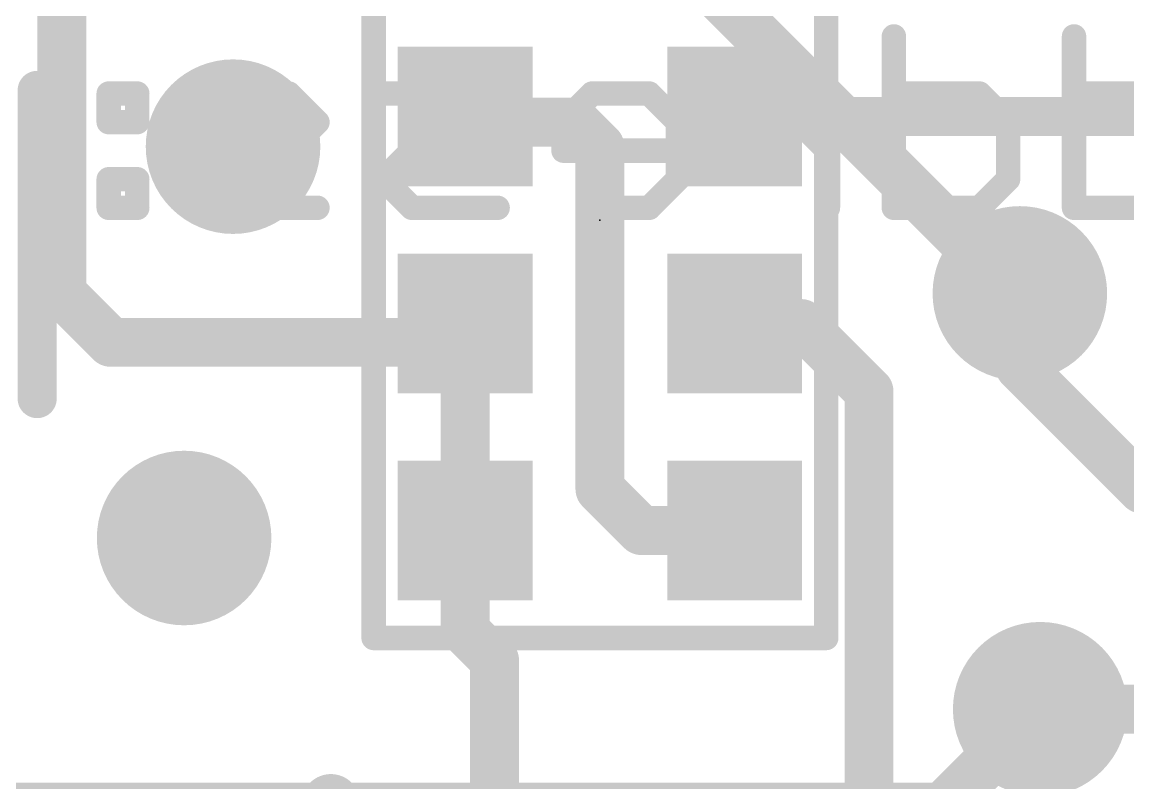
# Model space of a CAD drawing. Extents: x -0.1 to 25.5, y -0.1 to 17.9.
# Drawn here: x 9.7 to 15.44, y 5.97 to 9.92 of the extents above; entities that cross this region are included whole.
import ezdxf

# ---------------------------------------------------------------- set-up
doc = ezdxf.new("R2010")
doc.units = 0
for name, color, linetype in [('1', 12, 'CONTINUOUS'), ('16', 5, 'CONTINUOUS'), ('18', 110, 'CONTINUOUS'), ('21', 40, 'CONTINUOUS'), ('22', 6, 'CONTINUOUS'), ('23', 40, 'CONTINUOUS'), ('51', 253, 'CONTINUOUS')]:
    doc.layers.add(name, color=color, linetype=linetype)

# ---------------------------------------------------------------- blocks, each defined once
blk = doc.blocks.new('RECT')
blk.add_solid([(-0.5, -0.5), (0.5, -0.5), (-0.5, 0.5), (0.5, 0.5)])
blk = doc.blocks.new('ROUNDV')
at = {"const_width": 0.5}
blk.add_lwpolyline([(0, -0.25, 1), (0, 0.25, 1), (0, -0.25)], format="xyb", dxfattribs=at)

msp = doc.modelspace()

# ---------------------------------------------------------------- linework, layer by layer
at = {"layer": '1'}
for points, const_width in [([(10.287, 10.414), (9.906, 10.033)], 0.254), ([(9.906, 10.033), (9.906, 8.509)], 0.254), ([(12, 9.4275), (12.0295, 9.398)], 0.254), ([(12.0295, 9.398), (12.573, 9.398)], 0.254), ([(12.573, 9.398), (12.7, 9.271)], 0.254), ([(13.4, 9.4275), (15.8225, 9.4275)], 0.2032), ([(12.7, 9.271), (12.7, 7.493)], 0.254), ([(9.906, 8.509), (10.16, 8.255)], 0.254), ([(14.8804, 8.128), (14.8804, 8.509)], 0.254), ([(12, 8.3525), (12, 8.255)], 0.254), ([(13.4, 8.3525), (13.7455, 8.3525)], 0.254), ([(13.7455, 8.3525), (14.097, 8.001)], 0.254), ([(10.16, 8.255), (12, 8.255)], 0.254), ([(12, 8.255), (12, 7.2775)], 0.254), ([(15.5154, 7.493), (14.8804, 8.128)], 0.254), ([(14.097, 8.001), (14.097, 4.445)], 0.254), ([(12.7, 7.493), (12.9155, 7.2775)], 0.254), ([(15.991, 7.493), (15.5154, 7.493)], 0.254), ([(12, 7.2775), (12, 6.757)], 0.254), ([(12.9155, 7.2775), (13.4, 7.2775)], 0.254), ([(12.153, 6.604), (12, 6.757)], 0.254), ([(12.153, 6.604), (12.153, 5.461)], 0.254), ([(15.598, 6.35), (14.986, 6.35)], 0.254), ([(14.986, 6.35), (14.986, 3.556)], 0.254)]:
    msp.add_lwpolyline(points, dxfattribs=dict(at, const_width=const_width))
for points, const_width in [([(9.8611, 10.0779, 1), (9.9509, 9.9881)], 0.127), ([(12.0449, 9.4724, 1), (11.9551, 9.3826)], 0.127), ([(12.0295, 9.4615, 1), (12.0295, 9.3345)], 0.127), ([(11.9846, 9.3531, 1), (12.0744, 9.4429)], 0.127), ([(12.6179, 9.4429, 1), (12.5281, 9.3531)], 0.127), ([(12.573, 9.3345, 1), (12.573, 9.4615)], 0.127), ([(13.4, 9.4783, 1), (13.4, 9.3767)], 0.1016), ([(12.7635, 9.271, 1), (12.6365, 9.271)], 0.127), ([(12.6551, 9.2261, 1), (12.7449, 9.3159)], 0.127), ([(9.9509, 8.5539, 1), (9.8611, 8.4641)], 0.127), ([(14.9439, 8.509, 1), (14.8169, 8.509)], 0.127), ([(9.8425, 8.509, 1), (9.9695, 8.509)], 0.127), ([(12.0635, 8.3525, 1), (11.9365, 8.3525)], 0.127), ([(13.4, 8.416, 1), (13.4, 8.289)], 0.127), ([(13.7904, 8.3974, 1), (13.7006, 8.3076)], 0.127), ([(13.7455, 8.289, 1), (13.7455, 8.416)], 0.127), ([(10.16, 8.3185, 1), (10.16, 8.1915)], 0.127), ([(10.1151, 8.2101, 1), (10.2049, 8.2999)], 0.127), ([(12.0635, 8.255, 1), (11.9365, 8.255)], 0.127), ([(12, 8.1915, 1), (12, 8.3185)], 0.127), ([(11.9365, 8.255, 1), (12.0635, 8.255)], 0.127), ([(14.9253, 8.1729, 1), (14.8355, 8.0831)], 0.127), ([(14.8169, 8.128, 1), (14.9439, 8.128)], 0.127), ([(14.1605, 8.001, 1), (14.0335, 8.001)], 0.127), ([(14.0521, 7.9561, 1), (14.1419, 8.0459)], 0.127), ([(12.7449, 7.5379, 1), (12.6551, 7.4481)], 0.127), ([(15.5154, 7.5565, 1), (15.5154, 7.4295)], 0.127), ([(15.4705, 7.4481, 1), (15.5603, 7.5379)], 0.127), ([(12.6365, 7.493, 1), (12.7635, 7.493)], 0.127), ([(12.0635, 7.2775, 1), (11.9365, 7.2775)], 0.127), ([(12.9155, 7.341, 1), (12.9155, 7.214)], 0.127), ([(12.8706, 7.2326, 1), (12.9604, 7.3224)], 0.127), ([(13.4, 7.214, 1), (13.4, 7.341)], 0.127), ([(11.9365, 7.2775, 1), (12.0635, 7.2775)], 0.127), ([(12.0449, 6.8019, 1), (11.9551, 6.7121)], 0.127), ([(11.9365, 6.757, 1), (12.0635, 6.757)], 0.127), ([(12.2165, 6.604, 1), (12.0895, 6.604)], 0.127), ([(12.1081, 6.5591, 1), (12.1979, 6.6489)], 0.127), ([(14.986, 6.4135, 1), (14.986, 6.2865)], 0.127), ([(15.0495, 6.35, 1), (14.9225, 6.35)], 0.127)]:
    msp.add_lwpolyline(points, format="xyb", dxfattribs=dict(at, const_width=const_width))
at = {"layer": '16', "const_width": 0.254}
for points in [[(14.859, 8.509), (12.954, 10.414)], [(14.8804, 8.509), (14.859, 8.509)], [(14.478, 5.842), (14.986, 6.35)], [(14.478, 5.842), (7.62, 5.842)]]:
    msp.add_lwpolyline(points, dxfattribs=at)
at = {"layer": '16', "const_width": 0.127}
for points in [[(14.859, 8.5725, 1), (14.859, 8.4455)], [(14.8141, 8.4641, 1), (14.9039, 8.5539)], [(14.8804, 8.4455, 1), (14.8804, 8.5725)], [(15.0309, 6.3051, 1), (14.9411, 6.3949)], [(14.478, 5.7785, 1), (14.478, 5.9055)]]:
    msp.add_lwpolyline(points, format="xyb", dxfattribs=at)
at = {"layer": '21'}
for points, const_width in [([(9.778, 9.563), (9.778, 7.963)], 0.2032), ([(11.303, 5.061), (11.303, 5.861)], 0.3048)]:
    msp.add_lwpolyline(points, dxfattribs=dict(at, const_width=const_width))
for points, const_width in [([(9.8288, 9.563, 1), (9.7272, 9.563)], 0.1016), ([(9.7272, 7.963, 1), (9.8288, 7.963)], 0.1016), ([(11.3792, 5.861, 1), (11.2268, 5.861)], 0.1524)]:
    msp.add_lwpolyline(points, format="xyb", dxfattribs=dict(at, const_width=const_width))
at = {"layer": '22', "const_width": 0.127}
for points in [[(14.2262, 9.8433), (14.2262, 8.9535)], [(15.1617, 9.8433), (15.1617, 8.9535)], [(10.2977, 9.5467), (10.1494, 9.5467)], [(10.1494, 9.5467), (10.1494, 9.3984)], [(10.2977, 9.3984), (10.2977, 9.5467)], [(11.0849, 9.5467), (10.6401, 9.5467)], [(11.2332, 9.3984), (11.0849, 9.5467)], [(12.0205, 9.5467), (11.5756, 9.5467)], [(12.1688, 9.3984), (12.0205, 9.5467)], [(12.6594, 9.5467), (12.5111, 9.3984)], [(12.956, 9.5467), (12.6594, 9.5467)], [(13.1043, 9.3984), (12.956, 9.5467)], [(13.5873, 9.5467), (13.439, 9.5467)], [(13.8839, 9.2501), (13.5873, 9.5467)], [(13.8839, 8.9535), (13.8839, 9.5467)], [(14.6711, 9.5467), (14.2262, 9.5467)], [(14.8194, 9.3984), (14.6711, 9.5467)], [(15.6066, 9.5467), (15.1617, 9.5467)], [(10.1494, 9.3984), (10.2977, 9.3984)], [(11.0849, 9.2501), (11.2332, 9.3984)], [(12.0205, 9.2501), (12.1688, 9.3984)], [(12.5111, 9.3984), (12.5111, 9.2501)], [(13.1043, 9.1018), (13.1043, 9.3984)], [(14.8194, 9.1018), (14.8194, 9.3984)], [(10.6401, 9.1018), (10.7884, 9.2501)], [(10.7884, 9.2501), (11.0849, 9.2501)], [(11.5756, 9.1018), (11.7239, 9.2501)], [(11.7239, 9.2501), (12.0205, 9.2501)], [(12.5111, 9.2501), (13.1043, 9.2501)], [(10.2977, 9.1018), (10.1494, 9.1018)], [(10.1494, 9.1018), (10.1494, 8.9535)], [(10.2977, 8.9535), (10.2977, 9.1018)], [(10.7884, 8.9535), (10.6401, 9.1018)], [(11.7239, 8.9535), (11.5756, 9.1018)], [(12.956, 8.9535), (13.1043, 9.1018)], [(14.6711, 8.9535), (14.8194, 9.1018)], [(10.1494, 8.9535), (10.2977, 8.9535)], [(11.2332, 8.9535), (10.7884, 8.9535)], [(12.1688, 8.9535), (11.7239, 8.9535)], [(12.6594, 8.9535), (12.956, 8.9535)], [(14.2262, 8.9535), (14.6711, 8.9535)], [(15.1617, 8.9535), (15.6066, 8.9535)]]:
    msp.add_lwpolyline(points, dxfattribs=at)
at = {"layer": '22', "const_width": 0.0635}
for points in [[(14.258, 9.8433, 1), (14.1945, 9.8433)], [(15.1935, 9.8433, 1), (15.13, 9.8433)], [(10.1812, 9.5467, 1), (10.1177, 9.5467)], [(10.1494, 9.5784, 1), (10.1494, 9.5149)], [(10.3295, 9.5467, 1), (10.266, 9.5467)], [(10.2977, 9.5149, 1), (10.2977, 9.5784)], [(10.6401, 9.5784, 1), (10.6401, 9.5149)], [(11.1074, 9.5691, 1), (11.0625, 9.5242)], [(11.0849, 9.5149, 1), (11.0849, 9.5784)], [(11.5756, 9.5784, 1), (11.5756, 9.5149)], [(12.0429, 9.5691, 1), (11.998, 9.5242)], [(12.0205, 9.5149, 1), (12.0205, 9.5784)], [(12.6594, 9.5784, 1), (12.6594, 9.5149)], [(12.6818, 9.5242, 1), (12.6369, 9.5691)], [(12.9784, 9.5691, 1), (12.9335, 9.5242)], [(12.956, 9.5149, 1), (12.956, 9.5784)], [(13.439, 9.5784, 1), (13.439, 9.5149)], [(13.6097, 9.5691, 1), (13.5648, 9.5242)], [(13.5873, 9.5149, 1), (13.5873, 9.5784)], [(13.9156, 9.5467, 1), (13.8521, 9.5467)], [(14.2262, 9.5784, 1), (14.2262, 9.5149)], [(14.6935, 9.5691, 1), (14.6486, 9.5242)], [(14.6711, 9.5149, 1), (14.6711, 9.5784)], [(15.1617, 9.5784, 1), (15.1617, 9.5149)], [(10.1494, 9.4301, 1), (10.1494, 9.3666)], [(10.1177, 9.3984, 1), (10.1812, 9.3984)], [(10.266, 9.3984, 1), (10.3295, 9.3984)], [(10.2977, 9.3666, 1), (10.2977, 9.4301)], [(11.2557, 9.3759, 1), (11.2108, 9.4208)], [(11.2108, 9.3759, 1), (11.2557, 9.4208)], [(12.1912, 9.3759, 1), (12.1463, 9.4208)], [(12.1463, 9.3759, 1), (12.1912, 9.4208)], [(12.5428, 9.3984, 1), (12.4793, 9.3984)], [(12.4886, 9.4208, 1), (12.5335, 9.3759)], [(13.136, 9.3984, 1), (13.0725, 9.3984)], [(13.0818, 9.3759, 1), (13.1267, 9.4208)], [(14.8511, 9.3984, 1), (14.7876, 9.3984)], [(14.7969, 9.3759, 1), (14.8418, 9.4208)], [(10.7884, 9.2818, 1), (10.7884, 9.2183)], [(10.8108, 9.2276, 1), (10.7659, 9.2725)], [(11.0625, 9.2725, 1), (11.1074, 9.2276)], [(11.0849, 9.2183, 1), (11.0849, 9.2818)], [(11.7239, 9.2818, 1), (11.7239, 9.2183)], [(11.7463, 9.2276, 1), (11.7014, 9.2725)], [(11.998, 9.2725, 1), (12.0429, 9.2276)], [(12.0205, 9.2183, 1), (12.0205, 9.2818)], [(12.5111, 9.2818, 1), (12.5111, 9.2183)], [(13.1043, 9.2183, 1), (13.1043, 9.2818)], [(13.8614, 9.2276, 1), (13.9063, 9.2725)], [(12.4793, 9.2501, 1), (12.5428, 9.2501)], [(10.1812, 9.1018, 1), (10.1177, 9.1018)], [(10.1494, 9.1335, 1), (10.1494, 9.07)], [(10.3295, 9.1018, 1), (10.266, 9.1018)], [(10.2977, 9.07, 1), (10.2977, 9.1335)], [(10.6625, 9.1242, 1), (10.6176, 9.0793)], [(10.6176, 9.1242, 1), (10.6625, 9.0793)], [(11.598, 9.1242, 1), (11.5531, 9.0793)], [(11.5531, 9.1242, 1), (11.598, 9.0793)], [(13.0725, 9.1018, 1), (13.136, 9.1018)], [(13.1267, 9.0793, 1), (13.0818, 9.1242)], [(14.7876, 9.1018, 1), (14.8511, 9.1018)], [(14.8418, 9.0793, 1), (14.7969, 9.1242)], [(10.1494, 8.9853, 1), (10.1494, 8.9217)], [(10.2977, 8.9217, 1), (10.2977, 8.9853)], [(10.7884, 8.9853, 1), (10.7884, 8.9217)], [(11.2332, 8.9217, 1), (11.2332, 8.9853)], [(11.7239, 8.9853, 1), (11.7239, 8.9217)], [(12.1688, 8.9217, 1), (12.1688, 8.9853)], [(12.6594, 8.9853, 1), (12.6594, 8.9217)], [(12.956, 8.9217, 1), (12.956, 8.9853)], [(14.2262, 8.9853, 1), (14.2262, 8.9217)], [(14.6711, 8.9217, 1), (14.6711, 8.9853)], [(15.1617, 8.9853, 1), (15.1617, 8.9217)], [(10.1177, 8.9535, 1), (10.1812, 8.9535)], [(10.266, 8.9535, 1), (10.3295, 8.9535)], [(10.7659, 8.931, 1), (10.8108, 8.976)], [(11.7014, 8.931, 1), (11.7463, 8.976)], [(12.9335, 8.976, 1), (12.9784, 8.931)], [(13.8521, 8.9535, 1), (13.9156, 8.9535)], [(14.1945, 8.9535, 1), (14.258, 8.9535)], [(14.6486, 8.976, 1), (14.6935, 8.931)], [(15.13, 8.9535, 1), (15.1935, 8.9535)]]:
    msp.add_lwpolyline(points, format="xyb", dxfattribs=at)
at = {"layer": '23'}
msp.add_point((12.7, 8.89), dxfattribs=at)
at = {"layer": '51', "const_width": 0.127}
for points in [[(11.525, 6.72), (11.525, 11.06)], [(13.875, 11.06), (13.875, 6.72)], [(13.875, 6.72), (11.525, 6.72)]]:
    msp.add_lwpolyline(points, dxfattribs=at)
at = {"layer": '51', "const_width": 0.0635}
for points in [[(11.525, 6.7518, 1), (11.525, 6.6883)], [(13.875, 6.6883, 1), (13.875, 6.7518)], [(11.4932, 6.72, 1), (11.5568, 6.72)], [(13.8432, 6.72, 1), (13.9068, 6.72)]]:
    msp.add_lwpolyline(points, format="xyb", dxfattribs=at)

# ---------------------------------------------------------------- block references
at = {"layer": '1', "xscale": 0.7, "yscale": 0.725}
for p in [(12, 9.4275), (13.4, 9.4275), (12, 8.3525), (13.4, 8.3525), (12, 7.2775), (13.4, 7.2775)]:
    msp.add_blockref('RECT', p, dxfattribs=at)
at = {"layer": '18', "xscale": 0.9064, "yscale": 0.9064}
for p in [(10.795, 9.271), (10.795, 9.271), (14.8804, 8.509), (14.8804, 8.509), (10.541, 7.239), (10.541, 7.239), (14.986, 6.35), (14.986, 6.35)]:
    msp.add_blockref('ROUNDV', p, dxfattribs=at)

doc.saveas('drawing.dxf')
